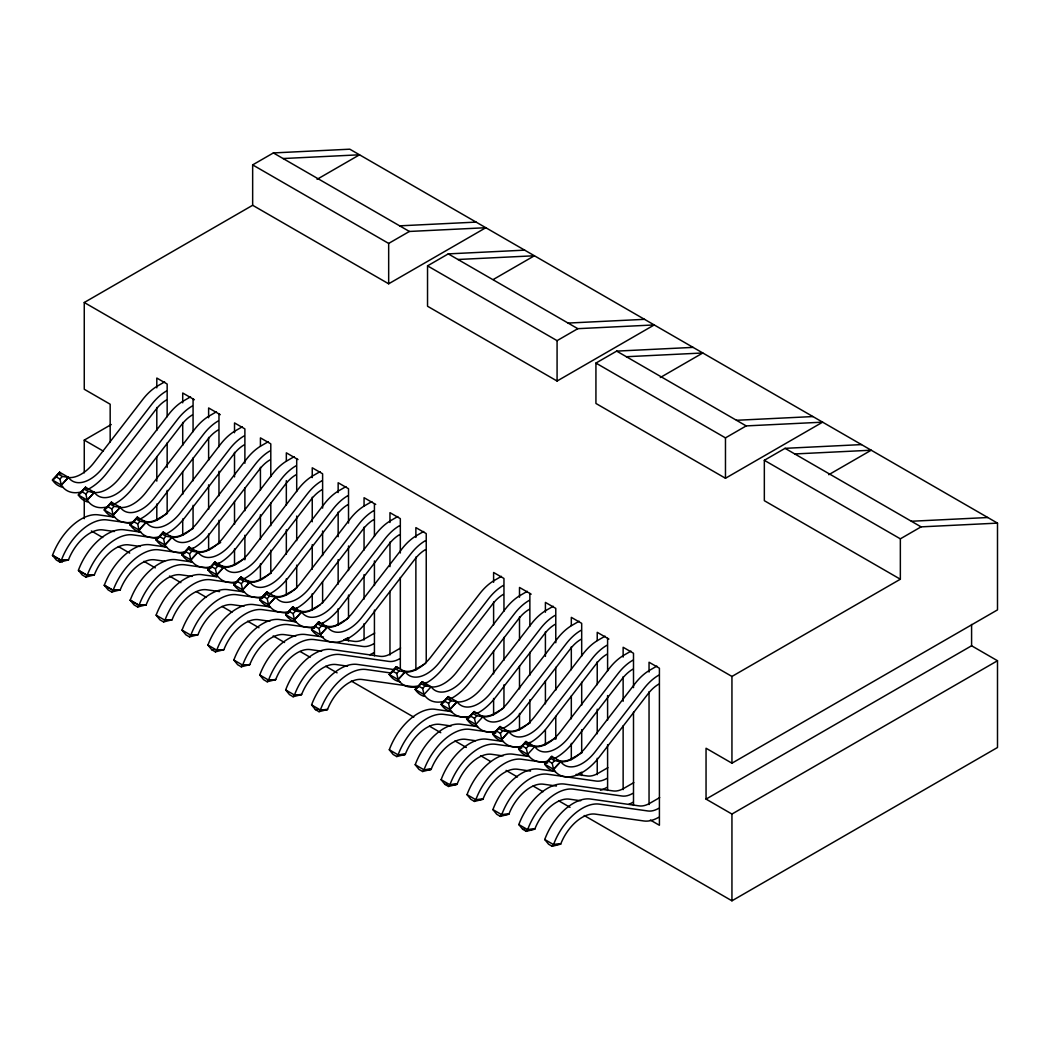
<?xml version="1.0" encoding="UTF-8"?>
<svg xmlns="http://www.w3.org/2000/svg" width="1050" height="1050" viewBox="0 0 1050 1050"><rect width="100%" height="100%" fill="white"/><g stroke="black" fill="none" stroke-linecap="round" stroke-linejoin="round"><path stroke-width="1.5" d="M63.144 487.331A46.042 26.578 -60 0 1 52.5 480.047L56.319 476.936L59.64 472.277L68.447 477.356A35.057 20.239 -60 0 0 103.031 467.434L151.699 404.381A39.322 22.706 -60 0 1 166.386 391.059M87.609 501.952A46.042 26.578 -60 0 1 78.409 495.009L82.228 491.899L85.549 487.239L94.356 492.319A35.057 20.239 -60 0 0 128.94 482.396L177.607 419.331A39.322 22.706 -60 0 1 192.294 406.009M113.518 516.915A46.042 26.578 -60 0 1 104.318 509.959L108.137 506.848L111.457 502.189L120.264 507.281A35.057 20.239 -60 0 0 154.849 497.359L203.516 434.293A39.322 22.706 -60 0 1 218.203 420.971M159.324 536.721A46.042 26.578 -60 0 1 139.033 530.001L130.226 524.921L134.046 521.811L137.366 517.151L146.173 522.231A35.057 20.239 -60 0 0 180.757 512.308L229.425 449.256A39.322 22.706 -60 0 1 244.112 435.921M166.779 547.168A46.042 26.578 -60 0 1 156.135 539.871L159.941 536.76L163.275 532.101L172.082 537.193A35.057 20.239 -60 0 0 206.666 527.271L255.334 464.205A39.322 22.706 -60 0 1 270.021 450.883M191.231 561.789A46.042 26.578 -60 0 1 182.044 554.833L185.85 551.722L189.171 547.063L197.977 552.156A35.057 20.239 -60 0 0 232.562 542.233L281.243 479.167A39.322 22.706 -60 0 1 295.929 465.846M217.14 576.739A46.042 26.578 -60 0 1 207.939 569.796L211.759 566.685L215.079 562.026L223.886 567.105A35.057 20.239 -60 0 0 258.471 557.183L307.151 494.117A39.322 22.706 -60 0 1 321.838 480.795M244.506 592.043A46.042 26.578 -60 0 1 233.848 584.745L237.668 581.634L240.988 576.975L249.795 582.067A35.057 20.239 -60 0 0 284.379 572.145L333.047 509.079A39.322 22.706 -60 0 1 347.734 495.758M270.401 606.992A46.042 26.578 -60 0 1 259.757 599.707L263.576 596.597L266.897 591.938L275.704 597.017A35.057 20.239 -60 0 0 310.288 587.094L358.956 524.042A39.322 22.706 -60 0 1 373.642 510.72M294.866 621.613A46.042 26.578 -60 0 1 285.666 614.67L289.485 611.559L292.806 606.9L301.613 611.979A35.057 20.239 -60 0 0 336.197 602.057L384.864 538.991A39.322 22.706 -60 0 1 399.551 525.669M318.058 635.526A46.042 26.578 -60 0 1 311.574 629.619L315.394 626.509L318.714 621.849L327.521 626.942A35.057 20.239 -60 0 0 362.106 617.019L410.773 553.954A39.322 22.706 -60 0 1 425.46 540.632M399.945 681.778A46.042 26.578 -60 0 1 389.301 674.494L393.12 671.383L396.441 666.724L405.248 671.816A35.057 20.239 -60 0 0 439.832 661.894L488.499 598.828A39.322 22.706 -60 0 1 503.186 585.506M424.41 696.399A46.042 26.578 -60 0 1 415.209 689.456L419.016 686.346L422.349 681.686L431.156 686.766A35.057 20.239 -60 0 0 465.741 676.843L514.408 613.778A39.322 22.706 -60 0 1 529.095 600.456M451.762 711.703A46.042 26.578 -60 0 1 441.118 704.406L444.924 701.295L448.245 696.636L457.052 701.728A35.057 20.239 -60 0 0 491.636 691.806L540.317 628.74A39.322 22.706 -60 0 1 555.004 615.418M477.671 726.653A46.042 26.578 -60 0 1 467.027 719.368L470.833 716.258L474.154 711.598L482.961 716.678A35.057 20.239 -60 0 0 517.545 706.755L566.226 643.702A39.322 22.706 -60 0 1 580.913 630.381M502.123 741.274A46.042 26.578 -60 0 1 492.923 734.331L496.742 731.22L500.062 726.561L508.869 731.64A35.057 20.239 -60 0 0 543.454 721.717L592.134 658.652A39.322 22.706 -60 0 1 606.808 645.33M528.032 756.236A46.042 26.578 -60 0 1 518.831 749.28L522.651 746.169L525.971 741.51L534.778 746.603A35.057 20.239 -60 0 0 569.363 736.68L618.03 673.614A39.322 22.706 -60 0 1 632.717 660.293M555.384 771.527A46.042 26.578 -60 0 1 544.74 764.242L548.559 761.132L551.88 756.472L560.687 761.552A35.057 20.239 -60 0 0 595.271 751.629L643.939 688.577A39.322 22.706 -60 0 1 658.626 675.242M114.555 517.138L98.332 514.854A46.042 26.578 -60 0 0 52.5 555.319L56.319 560.004L59.942 562.104L61.307 560.411A46.042 26.578 -60 0 1 107.139 519.934L131.473 523.359M140.464 532.087L124.228 529.804A46.042 26.578 -60 0 0 78.409 570.281L82.228 574.967L85.851 577.067L87.216 575.374A46.042 26.578 -60 0 1 133.048 534.896L157.382 538.322M166.359 547.05L150.137 544.766A46.042 26.578 -60 0 0 104.318 585.244L108.137 589.929L111.759 592.016L113.124 590.323L120.251 589.851A35.057 20.239 -60 0 1 154.849 559.834L164.574 561.212M192.268 562.012L176.046 559.716A46.042 26.578 -60 0 0 130.226 600.193L134.046 604.879L137.668 606.979L139.033 605.286A46.042 26.578 -60 0 1 184.852 564.808L210.814 568.47M216.562 576.739L201.954 574.678A46.042 26.578 -60 0 0 156.135 615.156L159.941 619.841L163.577 621.928L164.942 620.235A46.042 26.578 -60 0 1 210.761 579.771L235.095 583.196M244.086 591.924L227.863 589.641A46.042 26.578 -60 0 0 182.044 630.105L185.85 634.791L189.486 636.891L190.838 635.197A46.042 26.578 -60 0 1 236.67 594.72L262.631 598.382M269.994 606.887L253.772 604.59A46.042 26.578 -60 0 0 207.939 645.067L211.759 649.753L215.394 651.853L216.746 650.16A46.042 26.578 -60 0 1 262.579 609.683L288.54 613.344M295.903 621.836L279.681 619.553A46.042 26.578 -60 0 0 233.848 660.03L237.668 664.716L241.29 666.803L242.655 665.109A46.042 26.578 -60 0 1 288.488 624.632L314.449 628.294M323.439 637.022L305.589 634.515A46.042 26.578 -60 0 0 259.757 674.979L263.576 679.665L267.199 681.765L268.564 680.072A46.042 26.578 -60 0 1 314.396 639.594L363.064 646.459A28.324 16.354 -60 0 0 373.642 643.834M400.614 648.008L390.744 653.717A28.324 16.354 -60 0 1 380.166 656.329L331.498 649.464A46.042 26.578 -60 0 0 285.666 689.942L289.485 694.628L293.108 696.728L294.473 695.034A46.042 26.578 -60 0 1 340.305 654.557L388.973 661.421A28.324 16.354 -60 0 0 399.551 658.796M394.721 669.69L357.407 664.427A46.042 26.578 -60 0 0 311.574 704.904L315.394 709.59L319.016 711.677L320.381 709.984A46.042 26.578 -60 0 1 366.214 669.506L390.548 672.945M451.342 711.585L435.12 709.301A46.042 26.578 -60 0 0 389.301 749.766L393.12 754.451L396.742 756.551L398.108 754.858A46.042 26.578 -60 0 1 443.927 714.381L468.274 717.819M477.251 726.547L461.029 724.251A46.042 26.578 -60 0 0 415.209 764.728L419.016 769.414L422.651 771.514L424.016 769.821A46.042 26.578 -60 0 1 469.836 729.343L495.797 733.005M503.16 741.497L486.938 739.213A46.042 26.578 -60 0 0 441.118 779.691L444.924 784.376L448.56 786.463L449.925 784.77A46.042 26.578 -60 0 1 495.744 744.293L521.706 747.954M529.069 756.459L512.846 754.176A46.042 26.578 -60 0 0 467.027 794.64L470.833 799.326L474.469 801.426L475.821 799.733A46.042 26.578 -60 0 1 521.653 759.255L547.614 762.917M554.977 771.409L538.755 769.125A46.042 26.578 -60 0 0 492.923 809.603L496.742 814.288L500.377 816.388L501.729 814.682A46.042 26.578 -60 0 1 547.562 774.217L596.229 781.082A28.324 16.354 -60 0 0 606.808 778.457M633.78 782.631L623.91 788.327A28.324 16.354 -60 0 1 613.331 790.952L564.664 784.087A46.042 26.578 -60 0 0 518.831 824.565L522.651 829.251L526.273 831.337L527.638 829.644A46.042 26.578 -60 0 1 573.471 789.167L622.138 796.031A28.324 16.354 -60 0 0 632.717 793.419M659.689 797.593L649.819 803.289A28.324 16.354 -60 0 1 639.24 805.901L590.572 799.037A46.042 26.578 -60 0 0 544.74 839.514L548.559 844.2L552.182 846.3L553.547 844.607A46.042 26.578 -60 0 1 599.379 804.129L648.047 810.994A28.324 16.354 -60 0 0 658.626 808.369M81.598 491.846A46.042 26.578 -60 0 1 61.307 485.126L52.5 480.047L59.64 472.277A35.057 20.239 -60 0 0 61.084 474.009M59.942 479.023L62.317 476.451L68.434 477.356L61.307 485.126L59.942 479.023L56.319 476.936M61.307 485.126L68.447 477.356M107.507 506.809A46.042 26.578 -60 0 1 87.216 500.089L78.409 494.996L85.549 487.239A35.057 20.239 -60 0 0 86.993 488.972M85.851 493.986L88.226 491.413L94.343 492.319L87.216 500.089L85.851 493.986L82.228 491.899M87.216 500.089L94.356 492.319M133.416 521.771A46.042 26.578 -60 0 1 113.124 515.051L104.318 509.959L111.457 502.189A35.057 20.239 -60 0 0 113.702 504.683M113.124 515.038L111.759 508.948L114.122 506.363L120.251 507.268L113.124 515.051L120.264 507.281M137.366 517.151L130.226 524.921L137.366 517.151A35.057 20.239 -60 0 0 139.611 519.632M137.668 523.898L140.031 521.325L146.16 522.231L139.033 530.001L137.668 523.898L134.046 521.811M139.033 530.001L146.173 522.231M185.233 551.683A46.042 26.578 -60 0 1 164.942 544.963L156.135 539.871L163.275 532.101A35.057 20.239 -60 0 0 164.706 533.846M163.577 538.86L165.939 536.274L172.069 537.193L164.942 544.963L163.577 538.86L159.941 536.76M164.942 544.963L172.082 537.193M211.142 566.646A46.042 26.578 -60 0 1 190.851 559.913L182.044 554.833L189.171 547.063A35.057 20.239 -60 0 0 190.614 548.809M189.486 553.822L191.848 551.237L197.977 552.143L190.851 559.913L189.486 553.822L185.85 551.722M190.838 559.913L197.977 552.156M237.051 581.595A46.042 26.578 -60 0 1 216.759 574.875L207.939 569.796L215.079 562.026A35.057 20.239 -60 0 0 217.337 564.506M215.394 568.772L217.757 566.199L223.886 567.105L216.759 574.875L215.394 568.772L211.759 566.685M216.759 574.875L223.886 567.105M265.545 595.717A46.042 26.578 -60 0 1 242.655 589.837L233.848 584.745L240.988 576.975A35.057 20.239 -60 0 0 243.246 579.469M241.29 583.734L243.666 581.149L249.795 582.054L242.655 589.837L241.29 583.734L237.668 581.634M242.655 589.837L249.795 582.067M288.855 611.507A46.042 26.578 -60 0 1 268.564 604.787L259.757 599.707L266.897 591.938A35.057 20.239 -60 0 0 268.341 593.67M267.199 598.684L269.574 596.111L275.704 597.017L268.564 604.787L267.199 598.684L263.576 596.597M268.564 604.787L275.704 597.017M314.764 626.469A46.042 26.578 -60 0 1 294.473 619.749L285.666 614.657L292.806 606.9A35.057 20.239 -60 0 0 295.05 609.381M293.108 613.646L295.483 611.074L301.613 611.979L294.473 619.749L293.108 613.646L289.485 611.559M294.473 619.749L301.613 611.979M425.46 549.609A28.324 16.354 -60 0 0 414.881 559.204L366.214 622.269A46.042 26.578 -60 0 1 320.381 634.712L311.574 629.619L318.714 621.849A35.057 20.239 -60 0 0 320.158 623.595M319.016 628.609L321.392 626.023L327.521 626.929L320.381 634.712L319.016 628.609L315.394 626.509M320.381 634.712L327.521 626.942M418.399 686.306A46.042 26.578 -60 0 1 398.108 679.573L389.301 674.494L396.441 666.724A35.057 20.239 -60 0 0 397.884 668.469M396.742 673.483L399.105 670.898L405.234 671.803L398.108 679.573L396.742 673.483L393.12 671.383M398.108 679.573L405.248 671.816M444.308 701.256A46.042 26.578 -60 0 1 424.016 694.536L415.209 689.456L422.349 681.686A35.057 20.239 -60 0 0 424.594 684.167M422.651 688.433L425.014 685.86L431.143 686.766L424.016 694.536L422.651 688.433L419.016 686.346M470.216 716.218A46.042 26.578 -60 0 1 449.925 709.498L441.118 704.406L448.245 696.636A35.057 20.239 -60 0 0 450.502 699.129M448.56 703.395L450.923 700.809L457.052 701.715L449.925 709.498L448.56 703.395L444.924 701.295M449.925 709.498L457.052 701.728M496.125 731.168A46.042 26.578 -60 0 1 475.834 724.447L467.027 719.368L474.154 711.598A35.057 20.239 -60 0 0 475.598 713.331M474.469 718.344L476.831 715.772L482.961 716.678L475.834 724.447L474.469 718.344L470.833 716.258M522.034 746.13A46.042 26.578 -60 0 1 501.742 739.41L492.923 734.317L500.062 726.561A35.057 20.239 -60 0 0 501.506 728.293M500.377 733.307L502.74 730.734L508.869 731.64L501.742 739.41L500.377 733.307L496.742 731.22M501.729 739.41L508.869 731.64M547.942 761.092A46.042 26.578 -60 0 1 527.638 754.372L518.831 749.28L525.971 741.51A35.057 20.239 -60 0 0 528.229 744.004M526.273 748.269L528.649 745.684L534.778 746.589L527.638 754.372L526.273 748.269L522.651 746.169M658.626 684.219A28.324 16.354 -60 0 0 648.047 693.827L599.379 756.879A46.042 26.578 -60 0 1 553.547 769.322L552.182 763.219L554.558 760.646L560.687 761.552L553.547 769.322L544.74 764.242L551.88 756.472A35.057 20.239 -60 0 0 554.124 758.953M553.547 769.322L560.687 761.552M52.5 480.047L59.64 472.277M78.409 494.996L85.549 487.239M104.318 509.959L111.457 502.189M156.135 539.871L163.275 532.101M182.044 554.833L189.171 547.063M207.939 569.796L215.079 562.026M233.848 584.745L240.988 576.975M259.757 599.707L266.897 591.938M285.666 614.657L292.806 606.9M311.574 629.619L318.714 621.849M389.301 674.494L396.441 666.724M415.209 689.456L422.349 681.686M441.118 704.406L448.245 696.636M467.027 719.368L474.154 711.598M492.923 734.317L500.062 726.561M518.831 749.28L525.971 741.51M110.171 441.945L110.171 404.224L84.263 389.261L84.263 302.505L252.656 205.275L252.656 164.889L273.381 152.933L349.808 149.192L997.5 523.123L997.5 609.879L731.942 763.192L706.046 748.243L706.046 799.103L731.942 814.052L997.5 660.739L997.5 747.495L731.942 900.808L584.233 815.522M317.074 179.314L359.533 154.796L283.106 158.537M252.656 164.889L388.671 243.416L409.395 231.459L485.822 227.719L388.671 283.802L252.656 205.275M164.627 381.898L157.579 385.967A39.322 22.706 -60 0 0 142.892 399.289L94.224 462.354A35.057 20.239 -60 0 1 67.804 477.435M84.263 472.854L84.263 440.121L111.234 424.541M190.536 396.861L183.488 400.929A39.322 22.706 -60 0 0 168.801 414.251L120.133 477.317A35.057 20.239 -60 0 1 90.536 491.452M427.534 265.86L557.077 340.646L577.802 328.676L654.229 324.936L557.077 381.032L427.534 306.246L427.534 265.86L448.258 253.89L524.685 250.149M216.444 411.81L209.396 415.879A39.322 22.706 -60 0 0 194.709 429.201L146.042 492.266A35.057 20.239 -60 0 1 119.621 507.347M493.356 279.457L534.398 255.767L457.971 259.494M242.353 426.773L235.305 430.841A39.322 22.706 -60 0 0 220.618 444.163L171.938 507.229A35.057 20.239 -60 0 1 145.53 522.309M268.262 441.722L261.214 445.804A39.322 22.706 -60 0 0 246.527 459.126L197.846 522.178A35.057 20.239 -60 0 1 171.439 537.272M167.449 513.398L157.579 519.094A28.324 16.354 -60 0 1 147 521.706L142.131 521.023M294.171 456.684L287.109 460.753A39.322 22.706 -60 0 0 272.436 474.075L223.755 537.141A35.057 20.239 -60 0 1 197.348 552.221M193.357 528.347L183.488 534.056A28.324 16.354 -60 0 1 172.909 536.668L169.654 536.209M320.079 471.647L313.018 475.716A39.322 22.706 -60 0 0 298.331 489.038L249.664 552.103A35.057 20.239 -60 0 1 220.08 566.239M220.671 542.496L209.396 549.006A28.324 16.354 -60 0 1 198.817 551.631L195.562 551.171M345.975 486.596L338.927 490.665A39.322 22.706 -60 0 0 324.24 504L275.572 567.053A35.057 20.239 -60 0 1 246.999 581.608M245.175 558.272L235.305 563.968A28.324 16.354 -60 0 1 224.726 566.58L219.857 565.898M595.928 363.077L725.471 437.876L746.196 425.906L822.622 422.166L725.471 478.262L595.928 403.462L595.928 363.077L616.665 351.12L693.092 347.379M371.884 501.559L364.836 505.627A39.322 22.706 -60 0 0 350.149 518.949L301.481 582.015A35.057 20.239 -60 0 1 275.061 597.096M271.084 573.221L261.214 578.918A28.324 16.354 -60 0 1 250.622 581.543L245.766 580.86M397.792 516.521L390.744 520.59A39.322 22.706 -60 0 0 376.058 533.912L327.39 596.977A35.057 20.239 -60 0 1 300.969 612.058M660.345 377.501L702.804 352.984L626.378 356.724M295.575 588.997L287.109 593.88A28.324 16.354 -60 0 1 276.531 596.505L273.289 596.046M423.701 531.471L416.653 535.539A39.322 22.706 -60 0 0 401.966 548.861L353.299 611.927A35.057 20.239 -60 0 1 323.715 626.076M320.079 604.774L313.018 608.842A28.324 16.354 -60 0 1 302.439 611.454L299.197 610.995M347.392 618.909L338.927 623.792A28.324 16.354 -60 0 1 328.348 626.417L323.479 625.734M374.706 633.058L364.836 638.754A28.324 16.354 -60 0 1 354.257 641.366L344.518 640.001M501.428 576.345L494.379 580.414A39.322 22.706 -60 0 0 479.692 593.736L431.025 656.801A35.057 20.239 -60 0 1 402.439 671.344M527.336 591.308L520.288 595.376A39.322 22.706 -60 0 0 505.601 608.698L456.921 671.764A35.057 20.239 -60 0 1 430.513 686.844M764.334 460.307L900.349 538.834L900.349 579.219L764.334 500.692L764.334 460.307L785.059 448.337L861.486 444.596M425.119 663.784L416.653 668.666A28.324 16.354 -60 0 1 406.074 671.291L402.833 670.832M553.245 606.257L546.197 610.326A39.322 22.706 -60 0 0 531.51 623.661L482.829 686.713A35.057 20.239 -60 0 1 456.422 701.807M828.739 474.718L871.198 450.214L794.771 453.954M579.154 621.219L572.092 625.288A39.322 22.706 -60 0 0 557.406 638.61L508.738 701.676A35.057 20.239 -60 0 1 480.165 716.218M605.049 636.182L598.001 640.251A39.322 22.706 -60 0 0 583.314 653.572L534.647 716.638A35.057 20.239 -60 0 1 505.063 730.774M502.832 708.658L494.379 713.541A28.324 16.354 -60 0 1 483.801 716.166L480.546 715.706M630.958 651.131L623.91 655.2A39.322 22.706 -60 0 0 609.223 668.522L560.556 731.587A35.057 20.239 -60 0 1 534.135 746.668M530.158 722.794L520.288 728.503A28.324 16.354 -60 0 1 509.696 731.115L504.84 730.433M656.867 666.094L649.819 670.163A39.322 22.706 -60 0 0 635.132 683.484L586.464 746.55A35.057 20.239 -60 0 1 560.044 761.631M556.067 737.756L546.197 743.453A28.324 16.354 -60 0 1 535.605 746.078L532.363 745.618M900.349 538.834L921.073 526.864L997.5 523.123M581.962 752.719L572.092 758.415A28.324 16.354 -60 0 1 561.514 761.027L556.644 760.344M84.263 302.505L731.942 676.449L900.349 579.219M607.871 767.668L598.001 773.378A28.324 16.354 -60 0 1 587.423 775.989L576.069 774.388M706.046 799.103L971.591 645.776L997.5 660.739M59.942 562.104L68.434 559.939A35.057 20.239 -60 0 1 103.031 529.922L114.384 531.523M451.185 725.97L439.832 724.369A35.057 20.239 -60 0 0 405.248 754.386L396.742 756.551M475.466 740.709L465.741 739.331A35.057 20.239 -60 0 0 431.156 769.348L422.651 771.514M441.118 779.691L449.925 784.77L457.052 784.297L448.56 786.463M85.851 577.067L94.343 574.901A35.057 20.239 -60 0 1 128.94 544.884L140.293 546.486M113.124 590.323L104.318 585.244L113.124 590.323L120.264 589.851L111.759 592.016M137.668 606.979L146.16 604.813A35.057 20.239 -60 0 1 180.757 574.796L192.111 576.398M156.135 615.156L164.942 620.235L172.082 619.762A35.057 20.239 -60 0 1 206.666 589.759L219.634 591.583M163.577 621.928L172.069 619.762L164.942 620.235M182.044 630.105L190.838 635.197L197.977 634.725A35.057 20.239 -60 0 1 232.562 604.708L243.928 606.309M189.486 636.891L197.977 634.725L190.838 635.197M211.759 649.753L214.134 649.596M207.939 645.067L216.746 650.16L223.886 649.688A35.057 20.239 -60 0 1 258.471 619.671L269.837 621.272M215.394 651.853L223.886 649.688L216.746 650.16M233.848 660.03L242.655 665.109L249.795 664.637A35.057 20.239 -60 0 1 284.379 634.633L295.733 636.234M241.29 666.803L249.795 664.637L242.655 665.109M259.757 674.979L268.564 680.072L275.704 679.599A35.057 20.239 -60 0 1 310.288 649.582L321.641 651.184M267.199 681.765L275.704 679.599L268.564 680.072M285.666 689.942L294.473 695.034L301.613 694.549A35.057 20.239 -60 0 1 336.197 664.545L347.55 666.146M293.108 696.728L301.613 694.562L294.473 695.034M315.394 709.59L317.756 709.433M311.574 704.904L320.381 709.984L327.521 709.511A35.057 20.239 -60 0 1 362.106 679.494L410.773 686.359A39.322 22.706 -60 0 0 416.601 686.175M319.016 711.677L327.521 709.511L320.381 709.984M405.234 754.386L398.108 754.858L405.234 754.386L398.108 754.858L389.301 749.766M431.143 769.348L424.016 769.821L431.143 769.348L424.016 769.821L415.209 764.728M444.924 784.376L447.3 784.219M467.027 794.64L475.821 799.733L482.961 799.26A35.057 20.239 -60 0 1 517.545 769.243L530.526 771.081M474.469 801.426L482.961 799.26L475.821 799.733M492.923 809.603L501.729 814.682L508.869 814.209A35.057 20.239 -60 0 1 543.454 784.206L556.434 786.03M500.377 816.388L508.869 814.222L501.729 814.682M522.651 829.251L525.026 829.093M518.831 824.565L527.638 829.644L534.778 829.172A35.057 20.239 -60 0 1 569.363 799.155L580.716 800.756M526.273 831.337L534.778 829.172L527.638 829.644M544.74 839.514L553.547 844.607L560.687 844.134A35.057 20.239 -60 0 1 595.271 814.117L643.939 820.982A39.322 22.706 -60 0 0 658.626 817.346M552.182 846.3L560.687 844.134L553.547 844.607M457.052 784.297L449.925 784.77L457.052 784.297A35.057 20.239 -60 0 1 491.636 754.294L503.002 755.895M399.683 225.842L476.109 222.101M568.076 323.072L644.516 319.331M736.483 420.289L812.91 416.561M911.361 521.259L987.788 517.519M184.905 553.508L158.957 549.846A46.042 26.578 -60 0 0 113.124 590.323M273.381 152.933L409.395 231.459M448.258 253.89L577.802 328.676M616.665 351.12L746.196 425.906M785.059 448.337L921.073 526.864M194.368 399.735L182.713 393.002L182.713 402.819M220.277 414.684L208.622 407.951L208.622 417.769M298.003 459.559L286.335 452.826L286.335 461.002M375.716 504.433L364.061 497.7L364.061 505.877M531.169 594.182L519.501 587.449L519.501 597.266M608.882 639.056L597.227 632.323L597.227 640.5M84.263 440.121L103.346 451.133M58.682 474.351L62.317 476.451M84.591 489.313L88.226 491.413M110.499 504.276L114.122 506.363M136.408 519.225L140.031 521.325M162.317 534.188L165.939 536.274M188.226 549.15L191.848 551.237M214.134 564.099L217.757 566.199M240.043 579.062L243.666 581.149M265.952 594.011L269.574 596.111M291.848 608.974L295.483 611.074M317.756 623.936L321.392 626.023M395.483 668.811L399.105 670.898M421.391 683.76L425.014 685.86M447.3 698.722L450.923 700.809M473.209 713.672L476.831 715.772M499.117 728.634L502.74 730.734M525.026 743.597L528.649 745.684M550.935 758.546L554.558 760.646M108.137 506.848L111.759 508.948M548.559 761.132L552.182 763.219M650.344 820.037L659.413 825.274L659.413 668.22L649.044 662.235L649.044 672.053M91.363 530.972L102.729 537.534M118.348 546.551L129.714 553.114M143.916 561.317L155.282 567.879M169.483 576.069L180.849 582.632M196.468 591.649L206.417 597.398M222.036 606.414L231.984 612.15M247.603 621.18L258.969 627.742M273.171 635.933L284.537 642.495M300.156 651.512L310.104 657.261M325.723 666.278L337.089 672.84M351.291 681.043L413.779 717.124M429.411 726.141L440.777 732.703M454.978 740.906L466.344 747.469M480.546 755.659L490.481 761.408M506.113 770.424L517.466 776.987M533.098 786.004L543.034 791.739M558.666 800.769L570.032 807.332M58.682 559.847L62.317 561.947M971.591 624.461L971.591 645.776M731.942 676.449L731.942 763.192M731.942 814.052L731.942 900.808M725.471 437.876L725.471 478.262M649.044 691.688L649.044 804.562M633.504 687.619L633.504 653.258L623.136 647.273L623.136 657.09M633.504 712.163L633.504 805.403M623.136 676.725L623.136 701.269M623.136 725.799L623.136 789.613M607.596 638.308L607.596 671.029M607.596 695.559L607.596 720.103M607.596 744.647L607.596 790.453M597.227 661.762L597.227 684.666M597.227 709.209L597.227 733.753M597.227 758.297L597.227 774.651M581.687 656.066L581.687 623.346L571.318 617.361L571.318 625.538M581.687 682.237L581.687 705.141M581.687 729.684L581.687 752.587M581.687 772.222L581.687 775.491M571.318 646.813L571.318 669.716M571.318 695.888L571.318 718.791M571.318 743.334L571.318 759.688M557.077 340.646L557.077 381.032M555.778 642.744L555.778 608.383L545.409 602.398L545.409 612.216M555.778 667.288L555.778 690.191M555.778 716.362L555.778 739.266M545.409 631.851L545.409 656.394M545.409 680.938L545.409 703.841M545.409 730.013L545.409 744.739M529.869 593.434L529.869 626.154M529.869 652.326L529.869 675.229M529.869 699.772L529.869 722.676M529.869 742.311L529.869 745.579M519.501 616.901L519.501 639.804M519.501 665.976L519.501 688.879M519.501 713.422L519.501 729.776M503.961 611.192L503.961 578.471L493.605 572.486L493.605 582.304M503.961 637.363L503.961 660.266M503.961 684.81L503.961 707.713M493.605 601.939L493.605 624.842M493.605 651.013L493.605 673.916M493.605 698.46L493.605 714.827M426.234 662.839L426.234 533.597L415.879 527.612L415.879 537.429M426.234 682.474L426.234 685.742M415.879 557.064L415.879 669.952M400.326 552.996L400.326 518.648L389.97 512.663L389.97 522.48M400.326 577.539L400.326 669.152M389.97 542.102L389.97 566.646M389.97 591.189L389.97 654.99M388.671 243.416L388.671 283.802M374.43 503.685L374.43 536.406M374.43 560.949L374.43 585.48M374.43 610.024L374.43 655.83M364.061 527.153L364.061 550.056M364.061 574.599L364.061 599.13M364.061 623.674L364.061 640.028M348.521 523.084L348.521 488.723L338.152 482.738L338.152 492.555M348.521 545.987L348.521 570.531M348.521 595.061L348.521 617.977M348.521 637.599L348.521 640.881M338.152 512.19L338.152 536.734M338.152 559.637L338.152 584.181M338.152 608.711L338.152 625.078M322.613 508.121L322.613 473.773L312.244 467.788L312.244 477.606M322.613 531.024L322.613 555.568M322.613 581.739L322.613 603.015M322.613 622.65L322.613 625.918M312.244 497.241L312.244 521.771M312.244 544.674L312.244 569.218M312.244 593.762L312.244 610.116M296.704 458.811L296.704 491.531M296.704 516.075L296.704 540.606M296.704 565.149L296.704 588.053M296.704 607.688L296.704 610.956M286.335 480.637L286.335 505.181M286.335 529.725L286.335 554.256M286.335 578.799L286.335 595.166M270.795 476.569L270.795 443.848L260.426 437.876L260.426 446.053M270.795 502.753L270.795 525.656M270.795 550.2L270.795 573.103M260.426 467.316L260.426 490.219M260.426 514.762L260.426 539.306M260.426 563.85L260.426 580.204M244.886 463.247L244.886 428.899L234.518 422.914L234.518 432.731M244.886 487.791L244.886 510.694M244.886 535.238L244.886 559.781M234.518 452.366L234.518 476.897M234.518 501.441L234.518 524.344M234.518 548.887L234.518 565.241M218.977 413.936L218.977 446.657M218.977 471.201L218.977 495.744M218.977 520.275L218.977 543.178M218.977 562.813L218.977 566.081M208.622 437.404L208.622 460.307M208.622 484.851L208.622 509.394M208.622 533.925L208.622 550.292M193.069 398.987L193.069 431.708M193.069 457.879L193.069 480.782M193.069 505.326L193.069 528.229M193.069 547.864L193.069 551.132M182.713 422.441L182.713 445.344M182.713 471.529L182.713 494.432M182.713 518.976L182.713 535.329M167.16 416.745L167.16 384.024L156.804 378.039L156.804 387.857M167.16 442.916L167.16 467.46M167.16 490.363L167.16 513.266M156.804 407.492L156.804 430.395M156.804 456.566L156.804 481.11M156.804 504.013L156.804 520.367M84.263 499.039L84.263 518.687M243.587 579.023A46.042 26.578 -60 0 0 262.579 562.433L311.246 499.367A28.324 16.354 -60 0 1 321.838 489.773M191.769 549.097A46.042 26.578 -60 0 0 210.761 532.521L259.442 469.455A28.324 16.354 -60 0 1 270.021 459.861M112.731 504.879A46.042 26.578 -60 0 0 133.048 487.646L181.716 424.581A28.324 16.354 -60 0 1 192.294 414.986M321.313 623.884A46.042 26.578 -60 0 0 340.305 607.307L388.973 544.241A28.324 16.354 -60 0 1 399.551 534.647M294.079 609.577A46.042 26.578 -60 0 0 314.396 592.344L363.064 529.292A28.324 16.354 -60 0 1 373.642 519.684M269.496 593.972A46.042 26.578 -60 0 0 288.488 577.395L337.155 514.329A28.324 16.354 -60 0 1 347.734 504.735M140.871 532.206A46.042 26.578 -60 0 1 130.226 524.921M165.861 534.148A46.042 26.578 -60 0 0 184.852 517.558L233.533 454.506A28.324 16.354 -60 0 1 244.112 444.898M88.147 489.274A46.042 26.578 -60 0 0 107.139 472.684L155.807 409.631A28.324 16.354 -60 0 1 166.386 400.024M216.352 564.703A46.042 26.578 -60 0 0 236.67 547.483L285.338 484.417A28.324 16.354 -60 0 1 295.929 474.81M139.952 519.186A46.042 26.578 -60 0 0 158.957 502.609L207.624 439.543A28.324 16.354 -60 0 1 218.203 429.949M450.844 698.683A46.042 26.578 -60 0 0 469.836 682.093L518.516 619.028A28.324 16.354 -60 0 1 529.095 609.433M423.623 684.364A46.042 26.578 -60 0 0 443.927 667.144L492.608 604.078A28.324 16.354 -60 0 1 503.186 594.471M527.244 744.201A46.042 26.578 -60 0 0 547.562 726.967L596.229 663.902A28.324 16.354 -60 0 1 606.808 654.308M554.479 758.507A46.042 26.578 -60 0 0 573.471 741.93L622.138 678.864A28.324 16.354 -60 0 1 632.717 669.27M502.661 728.595A46.042 26.578 -60 0 0 521.653 712.005L570.321 648.952A28.324 16.354 -60 0 1 580.913 639.345M476.752 713.633A46.042 26.578 -60 0 0 495.744 697.056L544.425 633.99A28.324 16.354 -60 0 1 555.004 624.396M347.734 637.862A39.322 22.706 -60 0 1 343.888 639.778M373.642 652.811A39.322 22.706 -60 0 1 369.797 654.727M580.913 772.472A39.322 22.706 -60 0 1 578.327 773.824M606.808 787.434A39.322 22.706 -60 0 1 600.429 790.256M632.717 802.384A39.322 22.706 -60 0 1 628.871 804.3M551.88 756.472L544.74 764.242L551.88 756.472M68.447 559.939L61.307 560.411L52.5 555.319L61.307 560.411L68.434 559.939M94.356 574.888L87.216 575.361L78.409 570.281L87.216 575.374L94.343 574.901M146.173 604.813L139.033 605.286L130.226 600.193L139.033 605.286L146.16 604.813"/></g></svg>
